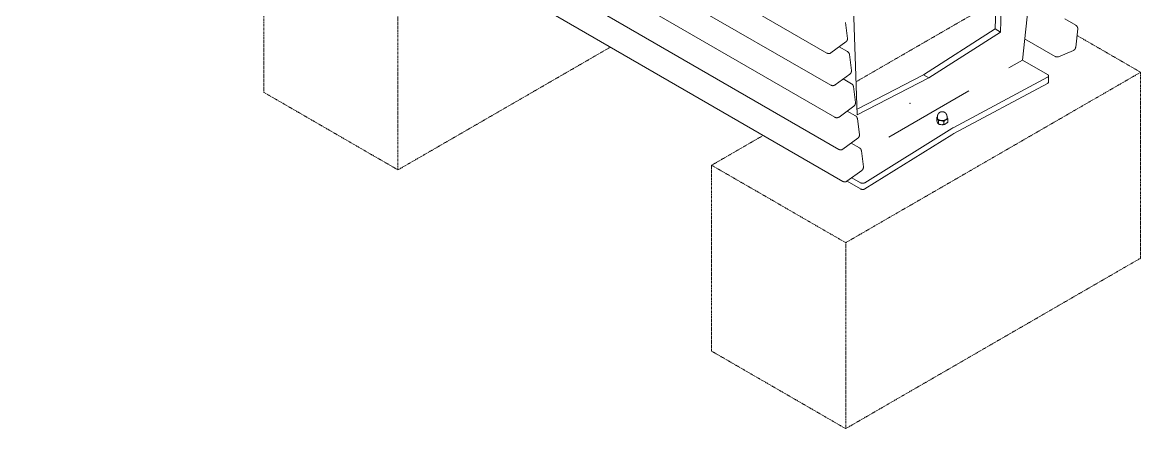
# Model space of a CAD drawing. Header units: millimetres. Extents: x -273 to 4197, y -77 to 2867.
# Drawn here: x 2723 to 4197, y 312 to 847 of the extents above; entities that cross this region are included whole.
import ezdxf

# ---------------------------------------------------------------- set-up
doc = ezdxf.new("R2010")
doc.units = ezdxf.units.MM
doc.header["$PDSIZE"] = -1
doc.linetypes.add('HIDDEN', pattern=[1.905, 1.27, -0.635])
doc.layers.add('ZANO_R', color=7, linetype='Continuous', lineweight=0)
doc.layers.add('ZANO_R_przerywana', color=7, linetype='HIDDEN', lineweight=0)

msp = doc.modelspace()

# ---------------------------------------------------------------- linework, layer by layer
at = {"layer": 'ZANO_R'}
for p, q in [((3783.7, 806.9), (2518, 1537.6)), ((3788.9, 764.6), (2523.2, 1495.4)), ((3794.2, 722.3), (2528.5, 1453.1)), ((3799.5, 680), (2533.8, 1410.8)), ((3804.7, 637.8), (2539, 1368.5)), ((4076.1, 1115.6), (4041.5, 797.7)), ((4005.5, 838.7), (4012.3, 1047.3)), ((4012.5, 834.6), (4019.6, 1050.9)), ((3816.7, 933.8), (3823.7, 725.6)), ((3808.1, 847.3), (3810.8, 826.2)), ((4097.6, 851.8), (4111.9, 843.5)), ((4111.9, 843.5), (4112.1, 843.5)), ((4112.1, 843.5), (4112.2, 843.4)), ((4112.2, 843.4), (4112.4, 843.3)), ((4112.4, 843.3), (4112.5, 843.2)), ((4112.5, 843.2), (4112.6, 843.1)), ((4112.6, 843.1), (4112.8, 843)), ((4112.8, 843), (4112.9, 842.8)), ((4112.9, 842.8), (4113, 842.7)), ((4113, 842.7), (4113.1, 842.6)), ((4113.1, 842.6), (4113.2, 842.5)), ((4113.2, 842.5), (4113.3, 842.3)), ((4113.3, 842.3), (4113.4, 842.2)), ((4113.4, 842.2), (4113.5, 842.1)), ((4113.5, 842.1), (4113.6, 841.9)), ((4113.6, 841.9), (4113.7, 841.8)), ((4113.7, 841.8), (4113.8, 841.6)), ((4113.8, 841.6), (4113.9, 841.5)), ((4113.9, 841.5), (4114, 841.3)), ((4114, 841.3), (4114, 841.2)), ((4114, 841.2), (4114.1, 841)), ((4114.1, 841), (4114.2, 840.9)), ((4114.2, 840.9), (4114.2, 840.7)), ((4114.2, 840.7), (4114.3, 840.5)), ((3810.8, 826.2), (3810.8, 826)), ((3810.8, 826), (3810.8, 825.8)), ((3810.8, 825.8), (3810.8, 825.7)), ((3911.1, 778.3), (4005.5, 838.7)), ((3918.1, 774.2), (4012.5, 834.6)), ((4012.5, 834.6), (4005.5, 838.7)), ((4114.4, 838.7), (4111.8, 814.5)), ((4114.3, 840.5), (4114.3, 840.4)), ((4114.3, 840.4), (4114.3, 840.2)), ((4114.3, 840.2), (4114.4, 840)), ((4114.4, 840), (4114.4, 839.9)), ((4114.4, 839.9), (4114.4, 839.7)), ((4114.4, 839.7), (4114.4, 839.5)), ((4114.4, 839.5), (4114.4, 839.4)), ((4114.4, 839.4), (4114.4, 839.2)), ((4114.4, 839.2), (4114.4, 839)), ((4114.4, 839), (4114.4, 838.8)), ((4114.4, 838.8), (4114.4, 838.7)), ((3808.8, 821.5), (3789.1, 807.2)), ((3800, 815.1), (3810.9, 808.8)), ((3808.9, 821.6), (3808.8, 821.5)), ((3809, 821.7), (3808.9, 821.6)), ((3809.2, 821.9), (3809, 821.7)), ((3809.3, 822), (3809.2, 821.9)), ((3809.4, 822.1), (3809.3, 822)), ((3809.5, 822.2), (3809.4, 822.1)), ((3809.6, 822.4), (3809.5, 822.2)), ((3809.7, 822.5), (3809.6, 822.4)), ((3809.8, 822.6), (3809.7, 822.5)), ((3809.9, 822.8), (3809.8, 822.6)), ((3810, 822.9), (3809.9, 822.8)), ((3810.1, 823.1), (3810, 822.9)), ((3810.2, 823.2), (3810.1, 823.1)), ((3810.3, 823.4), (3810.2, 823.2)), ((3810.4, 823.5), (3810.3, 823.4)), ((3810.5, 823.8), (3810.4, 823.7)), ((3810.4, 823.7), (3810.4, 823.5)), ((3810.6, 824.2), (3810.5, 824)), ((3810.5, 824), (3810.5, 823.8)), ((3810.7, 824.5), (3810.6, 824.3)), ((3810.6, 824.3), (3810.6, 824.2)), ((3810.8, 825), (3810.7, 824.8)), ((3810.7, 824.8), (3810.7, 824.7)), ((3810.7, 824.7), (3810.7, 824.5)), ((3810.8, 825.7), (3810.8, 825.5)), ((3810.8, 825.5), (3810.8, 825.3)), ((3810.8, 825.3), (3810.8, 825.2)), ((3810.8, 825.2), (3810.8, 825)), ((4084.7, 802.4), (4044.5, 825.6)), ((4109.9, 811.1), (4109.8, 811)), ((4110.1, 811.2), (4109.9, 811.1)), ((4110.2, 811.4), (4110.1, 811.2)), ((4110.3, 811.5), (4110.2, 811.4)), ((4110.4, 811.6), (4110.3, 811.5)), ((4110.5, 811.7), (4110.4, 811.6)), ((4110.7, 811.9), (4110.5, 811.7)), ((4110.8, 812), (4110.7, 811.9)), ((4110.9, 812.1), (4110.8, 812)), ((4111, 812.3), (4110.9, 812.1)), ((4111.1, 812.4), (4111, 812.3)), ((4111.2, 812.7), (4111.1, 812.6)), ((4111.1, 812.6), (4111.1, 812.4)), ((4111.3, 812.9), (4111.2, 812.7)), ((4111.4, 813), (4111.3, 812.9)), ((4111.5, 813.3), (4111.4, 813.2)), ((4111.4, 813.2), (4111.4, 813)), ((4111.6, 813.5), (4111.5, 813.3)), ((4111.7, 814), (4111.6, 813.8)), ((4111.6, 813.8), (4111.6, 813.7)), ((4111.6, 813.7), (4111.6, 813.5)), ((4111.8, 814.5), (4111.7, 814.3)), ((4111.7, 814.3), (4111.7, 814.2)), ((4111.7, 814.2), (4111.7, 814)), ((3783.8, 806.8), (3783.7, 806.9)), ((3784, 806.7), (3783.8, 806.8)), ((3784.1, 806.6), (3784, 806.7)), ((3784.3, 806.6), (3784.1, 806.6)), ((3784.4, 806.5), (3784.3, 806.6)), ((3784.6, 806.5), (3784.4, 806.5)), ((3784.8, 806.4), (3784.6, 806.5)), ((3784.9, 806.4), (3784.8, 806.4)), ((3785.1, 806.3), (3784.9, 806.4)), ((3785.3, 806.3), (3785.1, 806.3)), ((3785.4, 806.3), (3785.3, 806.3)), ((3785.6, 806.2), (3785.4, 806.3)), ((3785.8, 806.2), (3785.6, 806.2)), ((3785.9, 806.2), (3785.8, 806.2)), ((3786.1, 806.2), (3785.9, 806.2)), ((3786.3, 806.2), (3786.1, 806.2)), ((3786.5, 806.2), (3786.3, 806.2)), ((3786.6, 806.2), (3786.5, 806.2)), ((3786.8, 806.2), (3786.6, 806.2)), ((3787, 806.3), (3786.8, 806.2)), ((3787.1, 806.3), (3787, 806.3)), ((3787.3, 806.3), (3787.1, 806.3)), ((3787.5, 806.4), (3787.3, 806.3)), ((3787.6, 806.4), (3787.5, 806.4)), ((3787.8, 806.5), (3787.6, 806.4)), ((3787.9, 806.5), (3787.8, 806.5)), ((3788.1, 806.6), (3787.9, 806.5)), ((3788.3, 806.7), (3788.1, 806.6)), ((3788.4, 806.7), (3788.3, 806.7)), ((3788.6, 806.8), (3788.4, 806.7)), ((3788.7, 806.9), (3788.6, 806.8)), ((3788.9, 807), (3788.7, 806.9)), ((3789, 807.1), (3788.9, 807)), ((3789.1, 807.2), (3789, 807.1)), ((3810.9, 808.8), (3811.1, 808.7)), ((3811.1, 808.7), (3811.2, 808.6)), ((3811.2, 808.6), (3811.4, 808.5)), ((3811.4, 808.5), (3811.5, 808.4)), ((3811.5, 808.4), (3811.6, 808.3)), ((3811.6, 808.3), (3811.8, 808.2)), ((3811.8, 808.2), (3811.9, 808)), ((3811.9, 808), (3812, 807.9)), ((3812, 807.9), (3812.1, 807.8)), ((3812.1, 807.8), (3812.2, 807.7)), ((3812.2, 807.7), (3812.4, 807.5)), ((3812.4, 807.5), (3812.5, 807.4)), ((3812.5, 807.4), (3812.6, 807.3)), ((3812.6, 807.3), (3812.7, 807.1)), ((3812.7, 807.1), (3812.7, 807)), ((3812.7, 807), (3812.8, 806.8)), ((3812.8, 806.8), (3812.9, 806.7)), ((3812.9, 806.7), (3813, 806.5)), ((3813, 806.5), (3813, 806.4)), ((3813, 806.4), (3813.1, 806.2)), ((3813.1, 806.2), (3813.2, 806)), ((3813.2, 806), (3813.2, 805.9)), ((3813.2, 805.9), (3813.3, 805.7)), ((3813.3, 805.7), (3813.3, 805.6)), ((3813.3, 805.6), (3813.3, 805.4)), ((3813.3, 805.4), (3813.4, 805.2)), ((3813.4, 805.2), (3813.4, 805.1)), ((3813.4, 805.1), (3816, 783.9)), ((4041.5, 797.7), (4023.7, 787.5)), ((4074.8, 778.5), (4041.5, 797.7)), ((4084.8, 802.3), (4084.7, 802.4)), ((4085, 802.3), (4084.8, 802.3)), ((4085.1, 802.2), (4085, 802.3)), ((4085.3, 802.1), (4085.1, 802.2)), ((4085.4, 802.1), (4085.3, 802.1)), ((4085.6, 802), (4085.4, 802.1)), ((4085.8, 802), (4085.6, 802)), ((4085.9, 801.9), (4085.8, 802)), ((4086.1, 801.9), (4085.9, 801.9)), ((4086.3, 801.8), (4086.1, 801.9)), ((4086.4, 801.8), (4086.3, 801.8)), ((4086.6, 801.8), (4086.4, 801.8)), ((4086.8, 801.8), (4086.6, 801.8)), ((4087, 801.8), (4086.8, 801.8)), ((4087.1, 801.8), (4087, 801.8)), ((4087.3, 801.8), (4087.1, 801.8)), ((4087.5, 801.8), (4087.3, 801.8)), ((4087.6, 801.8), (4087.5, 801.8)), ((4087.8, 801.8), (4087.6, 801.8)), ((4088, 801.8), (4087.8, 801.8)), ((4088.1, 801.8), (4088, 801.8)), ((4088.3, 801.9), (4088.1, 801.8)), ((4088.5, 801.9), (4088.3, 801.9)), ((4088.6, 802), (4088.5, 801.9)), ((4088.8, 802), (4088.6, 802)), ((4089, 802.1), (4088.8, 802)), ((4089.1, 802.1), (4089, 802.1)), ((4108.7, 810.4), (4089.1, 802.1)), ((4108.9, 810.5), (4108.7, 810.4)), ((4109.1, 810.6), (4108.9, 810.5)), ((4109.2, 810.7), (4109.1, 810.6)), ((4109.4, 810.7), (4109.2, 810.7)), ((4109.5, 810.8), (4109.4, 810.7)), ((4109.6, 810.9), (4109.5, 810.8)), ((4109.8, 811), (4109.6, 810.9)), ((3815.9, 781.9), (3815.8, 781.7)), ((3815.8, 781.7), (3815.8, 781.6)), ((3816, 782.2), (3815.9, 782)), ((3815.9, 782), (3815.9, 781.9)), ((3816, 783.9), (3816.1, 783.7)), ((3816.1, 782.9), (3816, 782.7)), ((3816, 782.7), (3816, 782.5)), ((3816, 782.5), (3816, 782.4)), ((3816, 782.4), (3816, 782.2)), ((3816.1, 783.7), (3816.1, 783.6)), ((3816.1, 783.6), (3816.1, 783.4)), ((3816.1, 783.4), (3816.1, 783.2)), ((3816.1, 783.2), (3816.1, 783.1)), ((3816.1, 783.1), (3816.1, 782.9)), ((3814, 779.3), (3794.4, 764.9)), ((3805.2, 772.8), (3816.2, 766.5)), ((3814.2, 779.4), (3814, 779.3)), ((3814.3, 779.5), (3814.2, 779.4)), ((3814.4, 779.6), (3814.3, 779.5)), ((3814.5, 779.7), (3814.4, 779.6)), ((3814.7, 779.8), (3814.5, 779.7)), ((3814.8, 779.9), (3814.7, 779.8)), ((3814.9, 780.1), (3814.8, 779.9)), ((3815, 780.2), (3814.9, 780.1)), ((3815.1, 780.3), (3815, 780.2)), ((3815.2, 780.5), (3815.1, 780.3)), ((3815.3, 780.6), (3815.2, 780.5)), ((3815.4, 780.8), (3815.3, 780.6)), ((3815.5, 780.9), (3815.4, 780.8)), ((3815.6, 781.1), (3815.5, 780.9)), ((3815.7, 781.4), (3815.6, 781.2)), ((3815.6, 781.2), (3815.6, 781.1)), ((3815.8, 781.6), (3815.7, 781.4)), ((3823.5, 733.2), (3911.1, 778.3)), ((3823.7, 725.6), (3918.1, 774.2)), ((3911.1, 778.3), (3918.1, 774.2)), ((3951.1, 709), (4074.7, 775.2)), ((4074.7, 767), (3951.1, 700.8)), ((4074.7, 775.2), (4074.8, 775.2)), ((4074.7, 767), (4074.8, 767.1)), ((4074.9, 778.5), (4074.8, 778.5)), ((4074.8, 775.2), (4074.9, 775.3)), ((4074.8, 767.1), (4074.8, 767.1)), ((4074.8, 767.1), (4074.9, 767.1)), ((4075, 778.4), (4074.9, 778.5)), ((4074.9, 775.3), (4075, 775.4)), ((4074.9, 775.3), (4074.9, 775.3)), ((4074.9, 767.1), (4075, 767.2)), ((4075.1, 778.4), (4075, 778.4)), ((4075, 778.4), (4075, 778.4)), ((4075, 775.4), (4075.1, 775.4)), ((4075, 767.2), (4075, 767.2)), ((4075, 767.2), (4075.1, 767.2)), ((4075.1, 778.3), (4075.1, 778.4)), ((4075.2, 778.3), (4075.1, 778.3)), ((4075.1, 775.4), (4075.2, 775.5)), ((4075.1, 775.4), (4075.1, 775.4)), ((4075.1, 767.2), (4075.1, 767.3)), ((4075.1, 767.3), (4075.2, 767.3)), ((4075.3, 778.2), (4075.2, 778.3)), ((4075.2, 775.5), (4075.3, 775.6)), ((4075.2, 775.5), (4075.2, 775.5)), ((4075.2, 767.3), (4075.3, 767.4)), ((4075.2, 767.3), (4075.2, 767.3)), ((4075.4, 778.1), (4075.3, 778.2)), ((4075.3, 778.2), (4075.3, 778.2)), ((4075.3, 775.6), (4075.4, 775.6)), ((4075.3, 767.4), (4075.4, 767.4)), ((4075.5, 778), (4075.4, 778.1)), ((4075.4, 778.1), (4075.4, 778.1)), ((4075.4, 775.6), (4075.4, 775.7)), ((4075.4, 775.7), (4075.5, 775.7)), ((4075.4, 767.4), (4075.4, 767.5)), ((4075.4, 767.5), (4075.5, 767.5)), ((4075.6, 777.9), (4075.5, 778)), ((4075.5, 778), (4075.5, 778)), ((4075.5, 775.7), (4075.5, 775.8)), ((4075.5, 775.8), (4075.6, 775.8)), ((4075.5, 767.6), (4075.6, 767.7)), ((4075.5, 767.5), (4075.5, 767.6)), ((4075.5, 767.6), (4075.5, 767.6)), ((4075.7, 777.8), (4075.6, 777.9)), ((4075.6, 777.9), (4075.6, 777.9)), ((4075.6, 775.9), (4075.7, 776)), ((4075.6, 775.8), (4075.6, 775.9)), ((4075.6, 775.9), (4075.6, 775.9)), ((4075.6, 767.7), (4075.6, 767.8)), ((4075.6, 767.8), (4075.7, 767.8)), ((4075.7, 777.7), (4075.7, 777.8)), ((4075.7, 777.8), (4075.7, 777.8)), ((4075.8, 777.7), (4075.7, 777.7)), ((4075.7, 777.7), (4075.7, 777.7)), ((4075.7, 776), (4075.7, 776.1)), ((4075.7, 776.1), (4075.7, 776.1)), ((4075.7, 776.1), (4075.8, 776.1)), ((4075.7, 767.9), (4075.8, 768)), ((4075.7, 767.8), (4075.7, 767.9)), ((4075.7, 767.9), (4075.7, 767.9)), ((4075.8, 777.6), (4075.8, 777.7)), ((4075.8, 777.5), (4075.8, 777.6)), ((4075.8, 777.6), (4075.8, 777.6)), ((4075.8, 777.6), (4075.8, 777.6)), ((4075.8, 777.6), (4075.8, 777.6)), ((4075.9, 777.5), (4075.8, 777.5)), ((4075.8, 777.5), (4075.8, 777.5)), ((4075.8, 776.2), (4075.8, 776.3)), ((4075.8, 776.3), (4075.9, 776.3)), ((4075.8, 776.1), (4075.8, 776.2)), ((4075.8, 776.2), (4075.8, 776.2)), ((4075.8, 776.2), (4075.8, 776.2)), ((4075.8, 776.2), (4075.8, 776.2)), ((4075.8, 776.1), (4075.8, 776.1)), ((4075.8, 768.1), (4075.9, 768.2)), ((4075.8, 768), (4075.8, 768.1)), ((4075.8, 768.1), (4075.8, 768.1)), ((4075.9, 777.4), (4075.9, 777.5)), ((4075.9, 777.3), (4075.9, 777.4)), ((4075.9, 777.4), (4075.9, 777.4)), ((4075.9, 777.4), (4075.9, 777.4)), ((4075.9, 777.4), (4075.9, 777.4)), ((4075.9, 777.2), (4075.9, 777.3)), ((4075.9, 777.3), (4075.9, 777.3)), ((4075.9, 777.3), (4075.9, 777.3)), ((4076, 777.2), (4075.9, 777.2)), ((4075.9, 777.2), (4075.9, 777.2)), ((4075.9, 776.5), (4075.9, 776.6)), ((4075.9, 776.6), (4076, 776.6)), ((4075.9, 776.4), (4075.9, 776.5)), ((4075.9, 776.5), (4075.9, 776.5)), ((4075.9, 776.5), (4075.9, 776.5)), ((4075.9, 776.3), (4075.9, 776.4)), ((4075.9, 776.4), (4075.9, 776.4)), ((4075.9, 776.4), (4075.9, 776.4)), ((4075.9, 776.4), (4075.9, 776.4)), ((4075.9, 776.3), (4075.9, 776.3)), ((4075.9, 768.4), (4076, 768.5)), ((4075.9, 768.3), (4075.9, 768.4)), ((4075.9, 768.4), (4075.9, 768.4)), ((4075.9, 768.2), (4075.9, 768.3)), ((4075.9, 768.2), (4075.9, 768.2)), ((4076, 777.1), (4076, 777.2)), ((4076, 777.2), (4076, 777.2)), ((4076, 777), (4076, 777.1)), ((4076, 777.1), (4076, 777.1)), ((4076, 777.1), (4076, 777.1)), ((4076, 776.9), (4076, 777)), ((4076, 777), (4076, 777)), ((4076, 777), (4076, 777)), ((4076, 777), (4076, 777)), ((4076, 776.8), (4076, 776.9)), ((4076, 776.9), (4076, 776.9)), ((4076, 776.9), (4076, 776.9)), ((4076, 776.7), (4076, 776.8)), ((4076, 776.8), (4076, 776.8)), ((4076, 776.8), (4076, 776.8)), ((4076, 776.8), (4076, 776.8)), ((4076, 776.8), (4076, 768.7)), ((4076, 776.6), (4076, 776.7)), ((4076, 776.7), (4076, 776.7)), ((4076, 776.7), (4076, 776.7)), ((4076, 776.6), (4076, 776.6)), ((4076, 776.6), (4076, 776.6)), ((4076, 768.6), (4076, 768.7)), ((4076, 768.7), (4076, 768.7)), ((4076, 768.5), (4076, 768.6)), ((3789.1, 764.5), (3788.9, 764.6)), ((3789.2, 764.4), (3789.1, 764.5)), ((3789.4, 764.4), (3789.2, 764.4)), ((3789.6, 764.3), (3789.4, 764.4)), ((3789.7, 764.2), (3789.6, 764.3)), ((3789.9, 764.2), (3789.7, 764.2)), ((3790, 764.1), (3789.9, 764.2)), ((3790.2, 764.1), (3790, 764.1)), ((3790.4, 764), (3790.2, 764.1)), ((3790.5, 764), (3790.4, 764)), ((3790.7, 764), (3790.5, 764)), ((3790.9, 764), (3790.7, 764)), ((3791, 763.9), (3790.9, 764)), ((3791.2, 763.9), (3791, 763.9)), ((3791.4, 763.9), (3791.2, 763.9)), ((3791.5, 763.9), (3791.4, 763.9)), ((3791.7, 763.9), (3791.5, 763.9)), ((3791.9, 763.9), (3791.7, 763.9)), ((3792.1, 764), (3791.9, 763.9)), ((3792.2, 764), (3792.1, 764)), ((3792.4, 764), (3792.2, 764)), ((3792.6, 764.1), (3792.4, 764)), ((3792.7, 764.1), (3792.6, 764.1)), ((3792.9, 764.1), (3792.7, 764.1)), ((3793, 764.2), (3792.9, 764.1)), ((3793.2, 764.2), (3793, 764.2)), ((3793.4, 764.3), (3793.2, 764.2)), ((3793.5, 764.4), (3793.4, 764.3)), ((3793.7, 764.4), (3793.5, 764.4)), ((3793.8, 764.5), (3793.7, 764.4)), ((3794, 764.6), (3793.8, 764.5)), ((3794.1, 764.7), (3794, 764.6)), ((3794.3, 764.8), (3794.1, 764.7)), ((3794.4, 764.9), (3794.3, 764.8)), ((3816.2, 766.5), (3816.3, 766.4)), ((3816.3, 766.4), (3816.5, 766.3)), ((3816.5, 766.3), (3816.6, 766.2)), ((3816.6, 766.2), (3816.8, 766.1)), ((3816.8, 766.1), (3816.9, 766)), ((3816.9, 766), (3817, 765.9)), ((3817, 765.9), (3817.2, 765.8)), ((3817.2, 765.8), (3817.3, 765.6)), ((3817.3, 765.6), (3817.4, 765.5)), ((3817.4, 765.5), (3817.5, 765.4)), ((3817.5, 765.4), (3817.6, 765.3)), ((3817.6, 765.3), (3817.7, 765.1)), ((3817.7, 765.1), (3817.8, 765)), ((3817.8, 765), (3817.9, 764.8)), ((3817.9, 764.8), (3818, 764.7)), ((3818, 764.7), (3818.1, 764.6)), ((3818.1, 764.6), (3818.2, 764.4)), ((3818.2, 764.4), (3818.2, 764.2)), ((3818.2, 764.2), (3818.3, 764.1)), ((3818.3, 764.1), (3818.4, 763.9)), ((3818.4, 763.9), (3818.4, 763.8)), ((3818.4, 763.8), (3818.5, 763.6)), ((3818.5, 763.6), (3818.5, 763.4)), ((3818.5, 763.4), (3818.6, 763.3)), ((3818.6, 763.3), (3818.6, 763.1)), ((3818.6, 763.1), (3818.6, 762.9)), ((3818.6, 762.9), (3818.7, 762.8)), ((3818.7, 762.8), (3821.3, 741.6)), ((3970.9, 757), (3865.3, 696)), ((3819.8, 737.4), (3819.7, 737.3)), ((3819.9, 737.5), (3819.8, 737.4)), ((3820.1, 737.7), (3819.9, 737.5)), ((3820.2, 737.8), (3820.1, 737.7)), ((3820.3, 737.9), (3820.2, 737.8)), ((3820.4, 738.1), (3820.3, 737.9)), ((3820.5, 738.2), (3820.4, 738.1)), ((3820.6, 738.4), (3820.5, 738.2)), ((3820.7, 738.5), (3820.6, 738.4)), ((3820.8, 738.8), (3820.7, 738.7)), ((3820.7, 738.7), (3820.7, 738.5)), ((3820.9, 739), (3820.8, 738.8)), ((3821, 739.1), (3820.9, 739)), ((3821.1, 739.4), (3821, 739.3)), ((3821, 739.3), (3821, 739.1)), ((3821.2, 739.8), (3821.1, 739.6)), ((3821.1, 739.6), (3821.1, 739.4)), ((3821.3, 740.1), (3821.2, 739.9)), ((3821.2, 739.9), (3821.2, 739.8)), ((3821.3, 741.6), (3821.3, 741.5)), ((3821.3, 741.5), (3821.3, 741.3)), ((3821.3, 741.3), (3821.3, 741.1)), ((3821.3, 741.1), (3821.3, 741)), ((3821.3, 741), (3821.3, 740.8)), ((3821.3, 740.8), (3821.3, 740.6)), ((3821.3, 740.6), (3821.3, 740.4)), ((3821.3, 740.4), (3821.3, 740.3)), ((3821.3, 740.3), (3821.3, 740.1)), ((3799.7, 722.6), (3799.5, 722.5)), ((3819.3, 737), (3799.7, 722.6)), ((3810.5, 730.5), (3821.5, 724.2)), ((3819.4, 737.1), (3819.3, 737)), ((3819.6, 737.2), (3819.4, 737.1)), ((3819.7, 737.3), (3819.6, 737.2)), ((3821.5, 724.2), (3821.6, 724.1)), ((3821.6, 724.1), (3821.8, 724)), ((3821.8, 724), (3821.9, 723.9)), ((3821.9, 723.9), (3822, 723.8)), ((3822, 723.8), (3822.2, 723.7)), ((3822.2, 723.7), (3822.3, 723.6)), ((3822.3, 723.6), (3822.4, 723.5)), ((3822.4, 723.5), (3822.5, 723.4)), ((3822.5, 723.4), (3822.7, 723.2)), ((3822.7, 723.2), (3822.8, 723.1)), ((3822.8, 723.1), (3822.9, 723)), ((3822.9, 723), (3823, 722.9)), ((3823, 722.9), (3823.1, 722.7)), ((3823.1, 722.7), (3823.2, 722.6)), ((3929, 722.6), (3928.5, 722.1)), ((3929.6, 723.1), (3929, 722.6)), ((3929.5, 722.6), (3929.6, 722.6)), ((3929.6, 724.5), (3929.7, 724.7)), ((3929.6, 724.3), (3929.6, 724.5)), ((3929.6, 724.1), (3929.6, 724.3)), ((3929.6, 723.9), (3929.6, 724.1)), ((3929.6, 723.7), (3929.6, 723.9)), ((3929.6, 723.4), (3929.6, 723.7)), ((3929.6, 721.7), (3929.6, 723.4)), ((3929.7, 724.9), (3929.8, 725.1)), ((3929.7, 724.7), (3929.7, 724.9)), ((3929.8, 725.3), (3929.9, 725.5)), ((3929.8, 725.1), (3929.8, 725.3)), ((3929.9, 725.5), (3930, 725.7)), ((3930, 725.7), (3930.1, 725.9)), ((3930.1, 725.9), (3930.2, 726.1)), ((3930.2, 726.3), (3930.3, 726.5)), ((3930.2, 726.1), (3930.2, 726.3)), ((3930.3, 726.5), (3930.5, 726.7)), ((3930.5, 726.7), (3930.6, 726.9)), ((3930.6, 726.9), (3930.7, 727)), ((3930.7, 727), (3930.8, 727.2)), ((3930.8, 727.2), (3930.9, 727.4)), ((3930.9, 727.4), (3931.1, 727.5)), ((3931.1, 727.5), (3931.2, 727.7)), ((3931.2, 727.7), (3931.4, 727.8)), ((3931.4, 727.8), (3931.5, 728)), ((3931.5, 728), (3931.7, 728.1)), ((3931.7, 728.1), (3931.8, 728.3)), ((3931.8, 728.3), (3932, 728.4)), ((3932, 728.4), (3932.2, 728.5)), ((3932.2, 728.5), (3932.4, 728.7)), ((3932.4, 728.7), (3932.5, 728.8)), ((3932.5, 728.8), (3932.7, 728.9)), ((3932.7, 728.9), (3932.9, 729)), ((3932.9, 729), (3933.1, 729.1)), ((3933.1, 729.1), (3933.3, 729.2)), ((3933.3, 729.2), (3933.5, 729.2)), ((3933.5, 729.2), (3933.7, 729.3)), ((3933.7, 729.3), (3933.9, 729.4)), ((3933.9, 729.4), (3934.1, 729.5)), ((3934.1, 729.5), (3934.3, 729.5)), ((3934.3, 729.5), (3934.5, 729.6)), ((3934.5, 729.6), (3934.7, 729.6)), ((3934.7, 729.6), (3934.9, 729.6)), ((3934.9, 729.6), (3935.1, 729.7)), ((3935.1, 729.7), (3935.3, 729.7)), ((3935.3, 729.7), (3935.5, 729.7)), ((3935.5, 729.7), (3935.8, 729.7)), ((3935.8, 729.7), (3936, 729.7)), ((3936, 729.7), (3936.2, 729.7)), ((3936.2, 729.7), (3936.4, 729.7)), ((3936.4, 729.7), (3936.6, 729.6)), ((3936.6, 729.6), (3936.8, 729.6)), ((3936.8, 729.6), (3937, 729.6)), ((3937, 729.6), (3937.2, 729.5)), ((3937.2, 729.5), (3937.5, 729.5)), ((3937.5, 729.5), (3937.7, 729.4)), ((3937.7, 729.4), (3937.9, 729.3)), ((3937.9, 729.3), (3938.1, 729.3)), ((3938.1, 729.3), (3938.3, 729.2)), ((3938.3, 729.2), (3938.5, 729.1)), ((3938.5, 729.1), (3938.6, 729)), ((3938.6, 729), (3938.8, 728.9)), ((3938.8, 728.9), (3939, 728.8)), ((3939, 728.8), (3939.2, 728.7)), ((3939.2, 728.7), (3939.4, 728.6)), ((3939.4, 728.6), (3939.6, 728.4)), ((3939.6, 728.4), (3939.7, 728.3)), ((3939.7, 728.3), (3939.9, 728.2)), ((3939.9, 728.2), (3940.1, 728)), ((3940.1, 728), (3940.2, 727.9)), ((3940.2, 727.9), (3940.4, 727.7)), ((3940.4, 727.7), (3940.5, 727.6)), ((3940.5, 727.6), (3940.6, 727.4)), ((3940.6, 727.4), (3940.8, 727.2)), ((3940.8, 727.2), (3940.9, 727.1)), ((3940.9, 727.1), (3941, 726.9)), ((3941, 726.9), (3941.1, 726.7)), ((3941.1, 726.7), (3941.2, 726.5)), ((3941.2, 726.5), (3941.3, 726.3)), ((3941.3, 726.3), (3941.4, 726.1)), ((3941.4, 726.1), (3941.5, 725.9)), ((3941.5, 725.9), (3941.6, 725.7)), ((3941.6, 725.7), (3941.7, 725.5)), ((3941.7, 725.5), (3941.8, 725.3)), ((3941.8, 725.3), (3941.8, 725.1)), ((3941.8, 725.1), (3941.9, 724.9)), ((3941.9, 724.9), (3941.9, 724.7)), ((3941.9, 724.7), (3942, 724.5)), ((3942, 724.5), (3942, 724.3)), ((3942, 724.3), (3942, 724.1)), ((3942, 724.1), (3942, 723.9)), ((3942, 723.9), (3942.1, 723.7)), ((3942.1, 723.7), (3942.1, 723.4)), ((3942.1, 723.4), (3942.1, 721.7)), ((3942.1, 722.6), (3942.1, 722.6)), ((3942.1, 722.6), (3942.1, 722.5)), ((3943.1, 720.2), (3942.1, 722.6)), ((3794.4, 722.2), (3794.2, 722.3)), ((3794.5, 722.2), (3794.4, 722.2)), ((3794.7, 722.1), (3794.5, 722.2)), ((3794.8, 722), (3794.7, 722.1)), ((3795, 722), (3794.8, 722)), ((3795.1, 721.9), (3795, 722)), ((3795.3, 721.9), (3795.1, 721.9)), ((3795.5, 721.8), (3795.3, 721.9)), ((3795.6, 721.8), (3795.5, 721.8)), ((3795.8, 721.7), (3795.6, 721.8)), ((3796, 721.7), (3795.8, 721.7)), ((3796.1, 721.7), (3796, 721.7)), ((3796.3, 721.7), (3796.1, 721.7)), ((3796.5, 721.7), (3796.3, 721.7)), ((3796.6, 721.6), (3796.5, 721.7)), ((3796.8, 721.6), (3796.6, 721.6)), ((3797, 721.7), (3796.8, 721.6)), ((3797.2, 721.7), (3797, 721.7)), ((3797.3, 721.7), (3797.2, 721.7)), ((3797.5, 721.7), (3797.3, 721.7)), ((3797.7, 721.7), (3797.5, 721.7)), ((3797.8, 721.8), (3797.7, 721.7)), ((3798, 721.8), (3797.8, 721.8)), ((3798.2, 721.9), (3798, 721.8)), ((3798.3, 721.9), (3798.2, 721.9)), ((3798.5, 722), (3798.3, 721.9)), ((3798.6, 722), (3798.5, 722)), ((3798.8, 722.1), (3798.6, 722)), ((3798.9, 722.2), (3798.8, 722.1)), ((3799.1, 722.3), (3798.9, 722.2)), ((3799.2, 722.3), (3799.1, 722.3)), ((3799.4, 722.4), (3799.2, 722.3)), ((3799.5, 722.5), (3799.4, 722.4)), ((3823.2, 722.6), (3823.3, 722.4)), ((3823.3, 722.4), (3823.4, 722.3)), ((3823.4, 722.3), (3823.4, 722.1)), ((3823.4, 722.1), (3823.5, 722)), ((3823.5, 722), (3823.6, 721.8)), ((3823.6, 721.8), (3823.6, 721.7)), ((3823.6, 721.7), (3823.7, 721.5)), ((3823.7, 721.5), (3823.8, 721.3)), ((3823.8, 721.3), (3823.8, 721.2)), ((3823.8, 721.2), (3823.8, 721)), ((3823.8, 721), (3823.9, 720.8)), ((3823.9, 720.8), (3823.9, 720.7)), ((3823.9, 720.7), (3823.9, 720.5)), ((3823.9, 720.5), (3826.6, 699.4)), ((3928.5, 722.1), (3928.5, 717.7)), ((3928.5, 722.1), (3928.6, 721.9)), ((3929.6, 715.2), (3928.5, 717.7)), ((3928.6, 721.9), (3928.8, 721.7)), ((3928.8, 721.7), (3928.9, 721.5)), ((3928.9, 721.5), (3929.1, 721.4)), ((3929.1, 721.4), (3929.2, 721.2)), ((3929.2, 721.2), (3929.3, 721)), ((3929.3, 722), (3929.3, 722.1)), ((3929.3, 722.1), (3929.4, 722.1)), ((3929.3, 721.9), (3929.3, 722)), ((3929.3, 721.8), (3929.3, 721.9)), ((3929.3, 721.7), (3929.3, 721.8)), ((3929.3, 721.8), (3929.3, 721.8)), ((3929.3, 721.6), (3929.3, 721.7)), ((3929.3, 721.5), (3929.3, 721.6)), ((3929.3, 721.4), (3929.3, 721.5)), ((3929.3, 721.3), (3929.3, 721.4)), ((3929.3, 721.4), (3929.3, 721.4)), ((3929.3, 721.2), (3929.3, 721.3)), ((3929.4, 721.1), (3929.3, 721.2)), ((3929.3, 721), (3929.5, 720.8)), ((3929.4, 722.3), (3929.4, 722.4)), ((3929.4, 722.4), (3929.5, 722.4)), ((3929.4, 722.2), (3929.4, 722.3)), ((3929.4, 722.1), (3929.4, 722.2)), ((3929.4, 721), (3929.4, 721.1)), ((3929.4, 721.1), (3929.4, 721.1)), ((3929.4, 720.9), (3929.4, 721)), ((3929.4, 720.8), (3929.4, 720.9)), ((3929.5, 720.8), (3929.4, 720.8)), ((3929.5, 722.5), (3929.5, 722.6)), ((3929.5, 722.4), (3929.5, 722.5)), ((3929.5, 720.7), (3929.5, 720.8)), ((3929.5, 720.8), (3929.6, 720.5)), ((3929.5, 720.6), (3929.5, 720.7)), ((3929.6, 720.6), (3929.5, 720.6)), ((3929.6, 720.5), (3929.6, 720.6)), ((3929.6, 720.4), (3929.6, 720.5)), ((3929.7, 720.4), (3929.6, 720.4)), ((3929.6, 720.4), (3930.7, 717.9)), ((3929.7, 714.9), (3929.6, 715.1)), ((3929.7, 720.3), (3929.7, 720.4)), ((3929.8, 720.2), (3929.7, 720.3)), ((3929.7, 720.3), (3929.7, 720.3)), ((3929.9, 714.7), (3929.7, 714.9)), ((3929.8, 720.1), (3929.8, 720.2)), ((3929.8, 720.2), (3929.8, 720.2)), ((3929.9, 720.1), (3929.8, 720.1)), ((3929.9, 720), (3929.9, 720.1)), ((3930, 719.9), (3929.9, 720)), ((3930, 714.5), (3929.9, 714.7)), ((3930.1, 719.8), (3930, 719.9)), ((3930, 719.9), (3930, 719.9)), ((3930.1, 714.3), (3930, 714.5)), ((3930.2, 719.7), (3930.1, 719.8)), ((3930.1, 719.8), (3930.1, 719.8)), ((3930.3, 714.1), (3930.1, 714.3)), ((3930.3, 719.6), (3930.2, 719.7)), ((3930.2, 719.7), (3930.2, 719.7)), ((3930.4, 719.5), (3930.3, 719.6)), ((3930.3, 719.6), (3930.3, 719.6)), ((3930.4, 713.9), (3930.3, 714.1)), ((3930.5, 719.4), (3930.4, 719.5)), ((3930.6, 713.8), (3930.4, 713.9)), ((3930.6, 719.3), (3930.5, 719.4)), ((3930.8, 719.2), (3930.6, 719.3)), ((3930.7, 713.6), (3930.6, 713.8)), ((3930.7, 717.9), (3931.2, 718)), ((3930.7, 713.6), (3930.7, 717.9)), ((3931.3, 713.4), (3930.7, 713.6)), ((3930.9, 719.1), (3930.8, 719.2)), ((3931.1, 719), (3930.9, 719.1)), ((3931.2, 719), (3931.1, 719)), ((3931.4, 718.9), (3931.2, 719)), ((3931.2, 718), (3931.8, 718)), ((3931.8, 713.2), (3931.3, 713.4)), ((3931.5, 718.8), (3931.4, 718.9)), ((3931.7, 718.7), (3931.5, 718.8)), ((3931.8, 718.6), (3931.7, 718.7)), ((3932, 718.6), (3931.8, 718.6)), ((3931.8, 718), (3932.3, 718.1)), ((3932.4, 713), (3931.8, 713.2)), ((3932.2, 718.5), (3932, 718.6)), ((3932.4, 718.4), (3932.2, 718.5)), ((3932.3, 718.1), (3932.8, 718.1)), ((3932.6, 718.4), (3932.4, 718.4)), ((3932.9, 712.9), (3932.4, 713)), ((3932.7, 718.3), (3932.6, 718.4)), ((3932.9, 718.2), (3932.7, 718.3)), ((3932.8, 718.1), (3933.3, 718)), ((3933.1, 718.2), (3932.9, 718.2)), ((3933.5, 712.8), (3932.9, 712.9)), ((3933.3, 718.1), (3933.1, 718.2)), ((3933.5, 718.1), (3933.3, 718.1)), ((3933.3, 718), (3933.9, 718)), ((3933.7, 718.1), (3933.5, 718.1)), ((3934.1, 712.7), (3933.5, 712.8)), ((3933.9, 718), (3933.7, 718.1)), ((3934.1, 718), (3933.9, 718)), ((3933.9, 718), (3934.4, 717.9)), ((3934.3, 718), (3934.1, 718)), ((3934.4, 717.9), (3934.9, 717.9)), ((3934.8, 717.9), (3934.5, 717.9)), ((3935.2, 712.6), (3934.7, 712.6)), ((3935.1, 717.9), (3934.8, 717.9)), ((3934.9, 717.9), (3935.4, 717.8)), ((3935.5, 717.8), (3935.1, 717.9)), ((3935.7, 712.5), (3935.2, 712.6)), ((3935.4, 717.8), (3936, 717.6)), ((3935.8, 717.8), (3935.5, 717.8)), ((3936.1, 712.5), (3935.7, 712.5)), ((3936.1, 717.8), (3935.8, 717.8)), ((3936, 717.6), (3936.5, 717.5)), ((3936.4, 717.9), (3936.1, 717.8)), ((3936.6, 712.5), (3936.1, 712.5)), ((3936.8, 717.9), (3936.4, 717.9)), ((3936.5, 717.5), (3937, 717.4)), ((3937.1, 712.6), (3936.6, 712.5)), ((3937.1, 717.9), (3936.8, 717.9)), ((3937, 717.4), (3937.5, 717.2)), ((3937.4, 718), (3937.1, 717.9)), ((3937.6, 712.6), (3937.1, 712.6)), ((3937.7, 718), (3937.4, 718)), ((3937.5, 717.2), (3938, 717)), ((3938, 712.6), (3937.6, 712.6)), ((3938.1, 718.1), (3937.7, 718)), ((3938, 717), (3938.4, 717.3)), ((3938, 712.6), (3938, 717)), ((3938.3, 712.7), (3938, 712.6)), ((3938.4, 718.2), (3938.1, 718.1)), ((3938.7, 712.8), (3938.3, 712.7)), ((3938.7, 718.3), (3938.4, 718.2)), ((3938.4, 717.3), (3938.7, 717.6)), ((3939, 718.4), (3938.7, 718.3)), ((3938.7, 717.6), (3939.1, 717.9)), ((3939, 712.9), (3938.7, 712.8)), ((3939.3, 718.5), (3939, 718.4)), ((3939.3, 713.1), (3939, 712.9)), ((3939.1, 717.9), (3939.4, 718.2)), ((3939.6, 718.6), (3939.3, 718.5)), ((3939.5, 713.2), (3939.3, 713.1)), ((3939.4, 718.2), (3939.8, 718.5)), ((3939.8, 713.3), (3939.5, 713.2)), ((3939.9, 718.7), (3939.6, 718.6)), ((3939.8, 718.5), (3940.2, 718.8)), ((3940.1, 713.5), (3939.8, 713.3)), ((3940.2, 718.9), (3939.9, 718.7)), ((3940.4, 713.6), (3940.1, 713.5)), ((3940.2, 718.8), (3940.6, 719.1)), ((3940.5, 719), (3940.2, 718.9)), ((3940.8, 719.2), (3940.6, 719.1)), ((3940.6, 719.1), (3940.8, 719.2)), ((3940.8, 719.2), (3941.1, 719.4)), ((3940.9, 719.3), (3940.8, 719.2)), ((3941.2, 714.2), (3940.8, 713.9)), ((3941, 719.4), (3940.9, 719.3)), ((3941.1, 719.5), (3941, 719.4)), ((3941.3, 719.6), (3941.1, 719.5)), ((3941.1, 719.4), (3941.4, 719.5)), ((3941.6, 714.5), (3941.2, 714.2)), ((3941.4, 719.7), (3941.3, 719.6)), ((3941.5, 719.8), (3941.4, 719.7)), ((3941.4, 719.7), (3941.4, 719.7)), ((3941.4, 719.5), (3941.7, 719.6)), ((3941.6, 719.9), (3941.5, 719.8)), ((3941.5, 719.8), (3941.5, 719.8)), ((3941.7, 720), (3941.6, 719.9)), ((3941.6, 719.9), (3941.6, 719.9)), ((3942, 714.8), (3941.6, 714.5)), ((3941.8, 720.1), (3941.7, 720.1)), ((3941.7, 720.1), (3941.7, 720)), ((3941.7, 720), (3941.7, 720)), ((3941.7, 719.6), (3942, 719.8)), ((3941.9, 720.2), (3941.8, 720.2)), ((3941.8, 720.2), (3941.8, 720.1)), ((3942, 720.4), (3941.9, 720.4)), ((3941.9, 720.4), (3941.9, 720.3)), ((3941.9, 720.3), (3941.9, 720.2)), ((3942.1, 720.6), (3942, 720.5)), ((3942, 720.5), (3942, 720.5)), ((3942, 720.5), (3942, 720.4)), ((3942, 719.8), (3942.2, 719.9)), ((3942.4, 715.1), (3942, 714.8)), ((3942.1, 722.5), (3942.1, 722.5)), ((3942.1, 722.5), (3942.2, 722.4)), ((3942.2, 720.8), (3942.1, 720.8)), ((3942.1, 720.8), (3942.1, 720.7)), ((3942.1, 720.7), (3942.1, 720.6)), ((3942.1, 720.6), (3942.1, 720.6)), ((3942.2, 722.4), (3942.2, 722.4)), ((3942.2, 722.4), (3942.2, 722.3)), ((3942.2, 722.3), (3942.2, 722.2)), ((3942.2, 722.2), (3942.2, 722.2)), ((3942.2, 722.2), (3942.2, 722.1)), ((3942.2, 722.1), (3942.3, 722.1)), ((3942.3, 721.2), (3942.2, 721.1)), ((3942.2, 721.1), (3942.2, 721.1)), ((3942.2, 721.1), (3942.2, 721)), ((3942.2, 721), (3942.2, 720.9)), ((3942.2, 720.9), (3942.2, 720.9)), ((3942.2, 720.9), (3942.2, 720.8)), ((3942.2, 719.9), (3942.5, 720)), ((3942.3, 722.1), (3942.3, 722)), ((3942.3, 722), (3942.3, 722)), ((3942.3, 722), (3942.3, 721.9)), ((3942.3, 721.9), (3942.3, 721.8)), ((3942.3, 721.8), (3942.3, 721.8)), ((3942.3, 721.8), (3942.3, 721.7)), ((3942.3, 721.7), (3942.3, 721.7)), ((3942.3, 721.7), (3942.3, 721.6)), ((3942.3, 721.6), (3942.3, 721.5)), ((3942.3, 721.5), (3942.3, 721.5)), ((3942.3, 721.5), (3942.3, 721.4)), ((3942.3, 721.4), (3942.3, 721.4)), ((3942.3, 721.4), (3942.3, 721.3)), ((3942.3, 721.3), (3942.3, 721.2)), ((3942.3, 721.2), (3942.3, 721.2)), ((3942.8, 715.5), (3942.4, 715.1)), ((3942.5, 720), (3942.8, 720.1)), ((3942.8, 720.1), (3943.1, 720.2)), ((3943.1, 715.8), (3942.8, 715.5)), ((3943.1, 715.8), (3943.1, 720.2)), ((3948.4, 707.5), (3949.8, 708.3)), ((3949.8, 708.3), (3951.1, 709)), ((3824.6, 694.7), (3804.9, 680.3)), ((3824.7, 694.8), (3824.6, 694.7)), ((3824.8, 694.9), (3824.7, 694.8)), ((3825, 695), (3824.8, 694.9)), ((3825.1, 695.1), (3825, 695)), ((3825.2, 695.3), (3825.1, 695.1)), ((3825.3, 695.4), (3825.2, 695.3)), ((3825.4, 695.5), (3825.3, 695.4)), ((3825.5, 695.7), (3825.4, 695.5)), ((3825.6, 695.8), (3825.5, 695.7)), ((3825.7, 695.9), (3825.6, 695.8)), ((3825.8, 696.1), (3825.7, 695.9)), ((3825.9, 696.2), (3825.8, 696.1)), ((3826, 696.4), (3825.9, 696.2)), ((3826.1, 696.5), (3826, 696.4)), ((3826.2, 696.7), (3826.1, 696.5)), ((3826.3, 697), (3826.2, 696.8)), ((3826.2, 696.8), (3826.2, 696.7)), ((3826.4, 697.3), (3826.3, 697.2)), ((3826.3, 697.2), (3826.3, 697)), ((3826.5, 697.7), (3826.4, 697.5)), ((3826.4, 697.5), (3826.4, 697.3)), ((3826.6, 698.2), (3826.5, 698)), ((3826.5, 698), (3826.5, 697.8)), ((3826.5, 697.8), (3826.5, 697.7)), ((3826.6, 699.4), (3826.6, 699.2)), ((3826.6, 699.2), (3826.6, 699)), ((3826.6, 699), (3826.6, 698.8)), ((3826.6, 698.8), (3826.6, 698.7)), ((3826.6, 698.7), (3826.6, 698.5)), ((3826.6, 698.5), (3826.6, 698.3)), ((3826.6, 698.3), (3826.6, 698.2)), ((3833.8, 636.1), (3948.4, 707.5)), ((3833.8, 627.9), (3948.4, 699.3)), ((3948.4, 699.3), (3949.8, 700.1)), ((3949.8, 700.1), (3951.1, 700.8)), ((3799.6, 680), (3799.5, 680)), ((3799.8, 679.9), (3799.6, 680)), ((3799.9, 679.8), (3799.8, 679.9)), ((3800.1, 679.7), (3799.9, 679.8)), ((3800.2, 679.7), (3800.1, 679.7)), ((3800.4, 679.6), (3800.2, 679.7)), ((3800.6, 679.6), (3800.4, 679.6)), ((3800.7, 679.5), (3800.6, 679.6)), ((3800.9, 679.5), (3800.7, 679.5)), ((3801.1, 679.5), (3800.9, 679.5)), ((3801.2, 679.4), (3801.1, 679.5)), ((3801.4, 679.4), (3801.2, 679.4)), ((3801.6, 679.4), (3801.4, 679.4)), ((3801.7, 679.4), (3801.6, 679.4)), ((3801.9, 679.4), (3801.7, 679.4)), ((3802.1, 679.4), (3801.9, 679.4)), ((3802.2, 679.4), (3802.1, 679.4)), ((3802.4, 679.4), (3802.2, 679.4)), ((3802.6, 679.4), (3802.4, 679.4)), ((3802.8, 679.4), (3802.6, 679.4)), ((3802.9, 679.5), (3802.8, 679.4)), ((3803.1, 679.5), (3802.9, 679.5)), ((3803.3, 679.5), (3803.1, 679.5)), ((3803.4, 679.6), (3803.3, 679.5)), ((3803.6, 679.6), (3803.4, 679.6)), ((3803.7, 679.7), (3803.6, 679.6)), ((3803.9, 679.8), (3803.7, 679.7)), ((3804.1, 679.8), (3803.9, 679.8)), ((3804.2, 679.9), (3804.1, 679.8)), ((3804.4, 680), (3804.2, 679.9)), ((3804.5, 680.1), (3804.4, 680)), ((3804.7, 680.1), (3804.5, 680.1)), ((3804.8, 680.2), (3804.7, 680.1)), ((3804.9, 680.3), (3804.8, 680.2)), ((3815.8, 688.3), (3826.7, 681.9)), ((3826.7, 681.9), (3826.9, 681.8)), ((3826.9, 681.8), (3827, 681.8)), ((3827, 681.8), (3827.2, 681.7)), ((3827.2, 681.7), (3827.3, 681.5)), ((3827.3, 681.5), (3827.4, 681.4)), ((3827.4, 681.4), (3827.6, 681.3)), ((3827.6, 681.3), (3827.7, 681.2)), ((3827.7, 681.2), (3827.8, 681.1)), ((3827.8, 681.1), (3827.9, 681)), ((3827.9, 681), (3828, 680.8)), ((3828, 680.8), (3828.2, 680.7)), ((3828.2, 680.7), (3828.3, 680.6)), ((3828.3, 680.6), (3828.4, 680.4)), ((3828.4, 680.4), (3828.4, 680.3)), ((3828.4, 680.3), (3828.5, 680.1)), ((3828.5, 680.1), (3828.6, 680)), ((3828.6, 680), (3828.7, 679.8)), ((3828.7, 679.8), (3828.8, 679.7)), ((3828.8, 679.7), (3828.8, 679.5)), ((3828.8, 679.5), (3828.9, 679.4)), ((3828.9, 679.4), (3829, 679.2)), ((3829, 679.2), (3829, 679.1)), ((3829, 679.1), (3829.1, 678.9)), ((3829.1, 678.9), (3829.1, 678.7)), ((3829.1, 678.7), (3829.1, 678.6)), ((3829.1, 678.6), (3829.2, 678.4)), ((3829.2, 678.4), (3829.2, 678.2)), ((3829.2, 678.2), (3831.8, 657.1)), ((3829.8, 652.4), (3810.2, 638.1)), ((3830, 652.5), (3829.8, 652.4)), ((3830.1, 652.6), (3830, 652.5)), ((3830.2, 652.8), (3830.1, 652.6)), ((3830.3, 652.9), (3830.2, 652.8)), ((3830.5, 653), (3830.3, 652.9)), ((3830.6, 653.1), (3830.5, 653)), ((3830.7, 653.2), (3830.6, 653.1)), ((3830.8, 653.4), (3830.7, 653.2)), ((3830.9, 653.5), (3830.8, 653.4)), ((3831, 653.7), (3830.9, 653.5)), ((3831.1, 653.8), (3831, 653.7)), ((3831.2, 653.9), (3831.1, 653.8)), ((3831.3, 654.1), (3831.2, 653.9)), ((3831.4, 654.2), (3831.3, 654.1)), ((3831.5, 654.6), (3831.4, 654.4)), ((3831.4, 654.4), (3831.4, 654.2)), ((3831.6, 654.7), (3831.5, 654.6)), ((3831.7, 655), (3831.6, 654.9)), ((3831.6, 654.9), (3831.6, 654.7)), ((3831.8, 655.5), (3831.7, 655.4)), ((3831.7, 655.4), (3831.7, 655.2)), ((3831.7, 655.2), (3831.7, 655)), ((3831.8, 657.1), (3831.8, 656.9)), ((3831.8, 656.9), (3831.9, 656.7)), ((3831.9, 656.1), (3831.8, 655.9)), ((3831.8, 655.9), (3831.8, 655.7)), ((3831.8, 655.7), (3831.8, 655.5)), ((3831.9, 656.7), (3831.9, 656.6)), ((3831.9, 656.6), (3831.9, 656.4)), ((3831.9, 656.4), (3831.9, 656.2)), ((3831.9, 656.2), (3831.9, 656.1)), ((3804.9, 637.7), (3804.7, 637.8)), ((3805, 637.6), (3804.9, 637.7)), ((3805.2, 637.5), (3805, 637.6)), ((3805.4, 637.5), (3805.2, 637.5)), ((3805.5, 637.4), (3805.4, 637.5)), ((3805.7, 637.3), (3805.5, 637.4)), ((3805.8, 637.3), (3805.7, 637.3)), ((3806, 637.3), (3805.8, 637.3)), ((3806.2, 637.2), (3806, 637.3)), ((3806.3, 637.2), (3806.2, 637.2)), ((3806.5, 637.1), (3806.3, 637.2)), ((3806.7, 637.1), (3806.5, 637.1)), ((3806.8, 637.1), (3806.7, 637.1)), ((3807, 637.1), (3806.8, 637.1)), ((3807.2, 637.1), (3807, 637.1)), ((3807.3, 637.1), (3807.2, 637.1)), ((3807.5, 637.1), (3807.3, 637.1)), ((3807.7, 637.1), (3807.5, 637.1)), ((3807.9, 637.1), (3807.7, 637.1)), ((3808, 637.2), (3807.9, 637.1)), ((3808.2, 637.2), (3808, 637.2)), ((3808.4, 637.2), (3808.2, 637.2)), ((3808.5, 637.3), (3808.4, 637.2)), ((3808.7, 637.3), (3808.5, 637.3)), ((3808.8, 637.4), (3808.7, 637.3)), ((3809, 637.4), (3808.8, 637.4)), ((3809.2, 637.5), (3809, 637.4)), ((3809.3, 637.5), (3809.2, 637.5)), ((3809.5, 637.6), (3809.3, 637.5)), ((3809.6, 637.7), (3809.5, 637.6)), ((3809.8, 637.8), (3809.6, 637.7)), ((3809.9, 637.9), (3809.8, 637.8)), ((3810.1, 638), (3809.9, 637.9)), ((3810.2, 638.1), (3810.1, 638)), ((3810.3, 638.1), (3828, 627.9)), ((3816.5, 642.7), (3828, 636)), ((3828, 636), (3828.2, 635.9)), ((3828.2, 635.9), (3828.4, 635.9)), ((3828.4, 635.9), (3828.6, 635.8)), ((3828.6, 635.8), (3828.8, 635.7)), ((3828.8, 635.7), (3829, 635.6)), ((3829, 635.6), (3829.2, 635.6)), ((3829.2, 635.6), (3829.4, 635.5)), ((3829.4, 635.5), (3829.7, 635.5)), ((3829.7, 635.5), (3829.9, 635.4)), ((3829.9, 635.4), (3830.1, 635.4)), ((3830.1, 635.4), (3830.3, 635.4)), ((3830.3, 635.4), (3830.5, 635.4)), ((3830.5, 635.4), (3830.7, 635.4)), ((3830.7, 635.4), (3830.9, 635.4)), ((3830.9, 635.4), (3831.1, 635.4)), ((3831.1, 635.4), (3831.4, 635.4)), ((3831.4, 635.4), (3831.6, 635.4)), ((3831.6, 635.4), (3831.8, 635.4)), ((3831.8, 635.4), (3832, 635.5)), ((3832, 635.5), (3832.2, 635.5)), ((3832.2, 635.5), (3832.4, 635.6)), ((3832.4, 635.6), (3832.6, 635.6)), ((3832.6, 635.6), (3832.8, 635.7)), ((3832.8, 635.7), (3833, 635.8)), ((3833, 635.8), (3833.2, 635.8)), ((3833.2, 635.8), (3833.4, 635.9)), ((3833.4, 635.9), (3833.6, 636)), ((3833.6, 636), (3833.8, 636.1)), ((3828, 627.9), (3828.2, 627.8)), ((3828.2, 627.8), (3828.4, 627.7)), ((3828.4, 627.7), (3828.6, 627.6)), ((3828.6, 627.6), (3828.8, 627.5)), ((3828.8, 627.5), (3829, 627.5)), ((3829, 627.5), (3829.2, 627.4)), ((3829.2, 627.4), (3829.4, 627.4)), ((3829.4, 627.4), (3829.7, 627.3)), ((3829.7, 627.3), (3829.9, 627.3)), ((3829.9, 627.3), (3830.1, 627.3)), ((3830.1, 627.3), (3830.3, 627.2)), ((3830.3, 627.2), (3830.5, 627.2)), ((3830.5, 627.2), (3830.7, 627.2)), ((3830.7, 627.2), (3830.9, 627.2)), ((3830.9, 627.2), (3831.1, 627.2)), ((3831.1, 627.2), (3831.4, 627.2)), ((3831.4, 627.2), (3831.6, 627.2)), ((3831.6, 627.2), (3831.8, 627.3)), ((3831.8, 627.3), (3832, 627.3)), ((3832, 627.3), (3832.2, 627.3)), ((3832.2, 627.3), (3832.4, 627.4)), ((3832.4, 627.4), (3832.6, 627.5)), ((3832.6, 627.5), (3832.8, 627.5)), ((3832.8, 627.5), (3833, 627.6)), ((3833, 627.6), (3833.2, 627.7)), ((3833.2, 627.7), (3833.4, 627.8)), ((3833.4, 627.8), (3833.6, 627.8)), ((3833.6, 627.8), (3833.8, 627.9))]:
    msp.add_line(p, q, dxfattribs=at)
msp.add_point((3893.4, 740.8), dxfattribs=at)
at = {"layer": 'ZANO_R_przerywana'}
for p, q in [((3041.3, 755.1), (3041.3, 1000)), ((3218.1, 653), (3218.1, 898)), ((3982.3, 861.5), (3822.2, 769.1)), ((4197.4, 781.6), (4113.5, 830.1)), ((3218.1, 653), (3498.2, 814.7)), ((3808.5, 557.1), (4197.4, 781.6)), ((4197.4, 536.7), (4197.4, 781.6)), ((3041.3, 755.1), (3218.1, 653)), ((3699.7, 698.4), (3631.7, 659.1)), ((3631.7, 659.1), (3808.5, 557.1)), ((3631.7, 414.2), (3631.7, 659.1)), ((3808.5, 312.1), (3808.5, 557.1)), ((3808.5, 312.1), (4197.4, 536.7)), ((3631.7, 414.2), (3808.5, 312.1))]:
    msp.add_line(p, q, dxfattribs=at)

doc.saveas('drawing.dxf')
